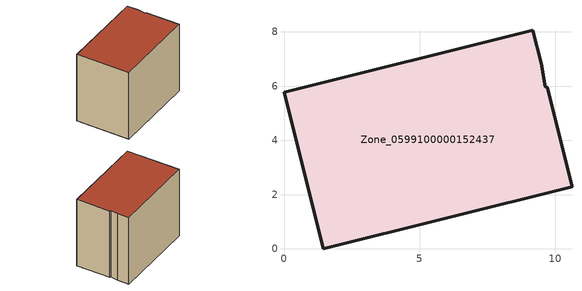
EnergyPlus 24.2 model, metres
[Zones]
Zone_0599100000152437
 floor ground (C_G): 9.47,6.84 9.62,5.97 9.69,5.96 10.61,2.29 1.44,0 0,5.77 9.17,8.06 z0
 wall outside (C_F): 1.44,0 10.61,2.29 9.69,5.96 9.62,5.97 9.47,6.84 9.17,8.06 0,5.77 1.44,0 z0:7.95
 roof outside (C_R): 9.62,5.97 9.47,6.84 9.17,8.06 0,5.77 1.44,0 10.61,2.29 9.69,5.96 z7.95
[BUILDING]
Pand.0599100000152437: North Axis=0; Terrain=City; Loads Convergence Tolerance Value=0.04; Temperature Convergence Tolerance Value=0.4; Solar Distribution=FullExterior; Maximum Number of Warmup Days=25; Minimum Number of Warmup Days=1
[Site:Location]
Rotterdam.The.Hague.AP_ZH_NLD Design_Conditions: Latitude=51.96; Longitude=4.45; Time Zone=1; Elevation=-4.5
[SITE:GROUNDTEMPERATURE:BUILDINGSURFACE]
18, 18, 18, 18, 18, 18, 18, 18, 18, 18, 18, 18
[MATERIAL] Thermal Absorptance=0.9; Solar Absorptance=0.7; Visible Absorptance=0.7
Name | Roughness | Thickness | Conductivity | Density | Specific Heat
G.TI.1965-1974 | MediumSmooth | 0.15 | 0.882353 | 540 | 1210
F.TI.1965-1974 | Rough | 0.3 | 0.697674 | 1920 | 840
R.TI.1965-1974 | MediumRough | 0.2 | 0.232558 | 1500 | 1000
[CONSTRUCTION]
C_G: G.TI.1965-1974
C_F: F.TI.1965-1974
C_R: R.TI.1965-1974
[ZONE]
Zone_0599100000152437: Type=1; Multiplier=1; Ceiling Height=Autocalculate; Volume=Autocalculate; Floor Area=autocalculate; Part of Total Floor Area=Yes
[ZONEINFILTRATION:DESIGNFLOWRATE]
Infil_Zone_0599100000152437: Zone or ZoneList or Space or SpaceList=Zone_0599100000152437; Schedule=AlwaysOn; Design Flow Rate Calculation Method=Flow/Area; Flow Rate per Floor Area=0.003; Constant Term Coefficient=1; Temperature Term Coefficient=0; Velocity Term Coefficient=0; Velocity Squared Term Coefficient=0
[HVACTEMPLATE:ZONE:IDEALLOADSAIRSYSTEM]
Zone_0599100000152437: Maximum Heating Supply Air Temperature=50; Minimum Cooling Supply Air Temperature=13; Maximum Heating Supply Air Humidity Ratio=0.0156; Minimum Cooling Supply Air Humidity Ratio=0.0077; Heating Limit=NoLimit; Cooling Limit=NoLimit; Dehumidification Control Type=ConstantSensibleHeatRatio; Cooling Sensible Heat Ratio=0.7; Dehumidification Setpoint=60; Humidification Control Type=None; Humidification Setpoint=30; Outdoor Air Method=None; Outdoor Air Flow Rate per Person=0.00944; Outdoor Air Flow Rate per Zone Floor Area=0; Outdoor Air Flow Rate per Zone=0; Demand Controlled Ventilation Type=None; Outdoor Air Economizer Type=NoEconomizer; Heat Recovery Type=None; Sensible Heat Recovery Effectiveness=0.7; Latent Heat Recovery Effectiveness=0.65
[ZONECONTROL:THERMOSTAT]
ThermostatControl_Zone_0599100000152437: Zone or ZoneList=Zone_0599100000152437; Control Type Schedule=DualSetpointControlType; Control 1=Thermostat_Zone_0599100000152437; Temperature Difference Between Cutout And Setpoint=0
[THERMOSTATSETPOINT:DUALSETPOINT]
Thermostat_Zone_0599100000152437: Heating Setpoint Temperature Schedule=HeatingSetpoint_Zone_0599100000152437; Cooling Setpoint Temperature Schedule=CoolingSetpoint_Zone_0599100000152437
[SCHEDULE:COMPACT]
HeatingSetpoint_Zone_0599100000152437: Through: 12/31, For: AllDays, Until: 24:00, 21
CoolingSetpoint_Zone_0599100000152437: Through: 12/31, For: AllDays, Until: 24:00, 24
DualSetpointControlType: Through: 12/31, For: AllDays, Until: 24:00, 4
AlwaysOn: Through: 12/31, For: AllDays, Until: 24:00, 1
